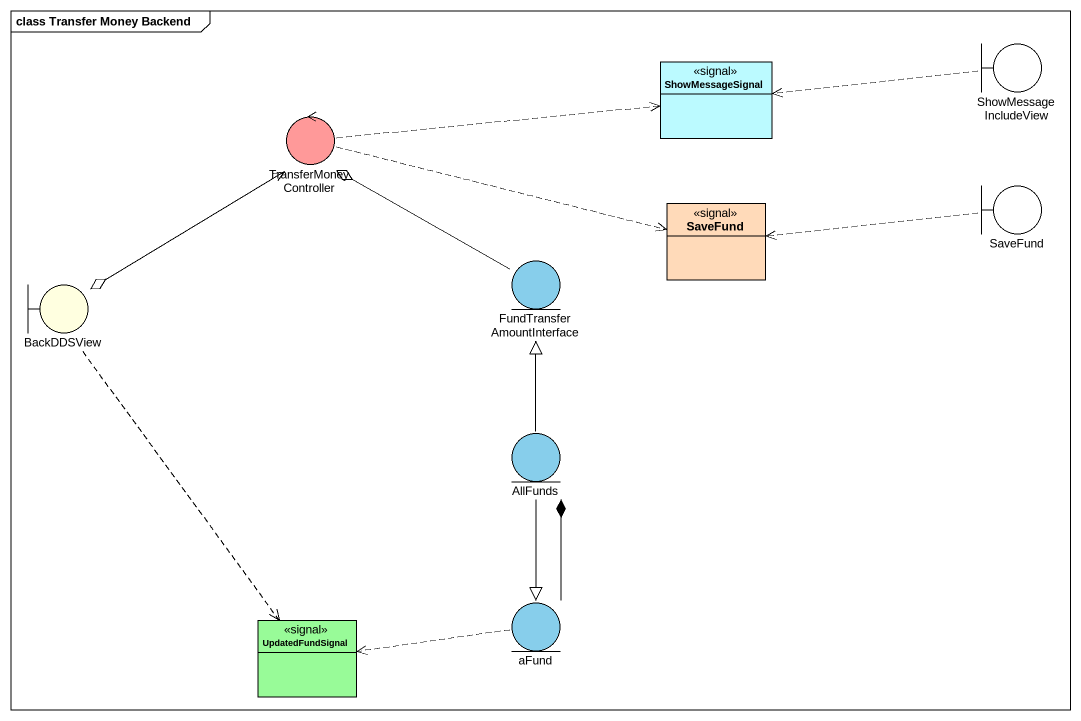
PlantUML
@startuml
mainframe class Transfer Money Backend
allowmixing
hide circle
hide empty members
boundary ShowMessageIncludeView
class ShowMessageSignal <<signal>> #BBFAFF
control TransferMoneyController #FF9999
boundary SaveFund
class "SaveFund" as SaveFund_2 <<signal>> #FFDAB9
boundary BackDDSView #FFFFE0
entity FundTransferAmountInterface #87CEEB
entity AllFunds #87CEEB
class UpdatedFundSignal <<signal>> #98FB98
entity aFund #87CEEB
ShowMessageIncludeView .left.> ShowMessageSignal
TransferMoneyController .right.> ShowMessageSignal
TransferMoneyController .right.> SaveFund_2
TransferMoneyController <--o BackDDSView
SaveFund .left.> SaveFund_2
BackDDSView ..> UpdatedFundSignal
FundTransferAmountInterface -up-o TransferMoneyController
AllFunds -up-|> FundTransferAmountInterface
AllFunds --|> aFund
aFund -up-* AllFunds
aFund .left.> UpdatedFundSignal
@enduml
